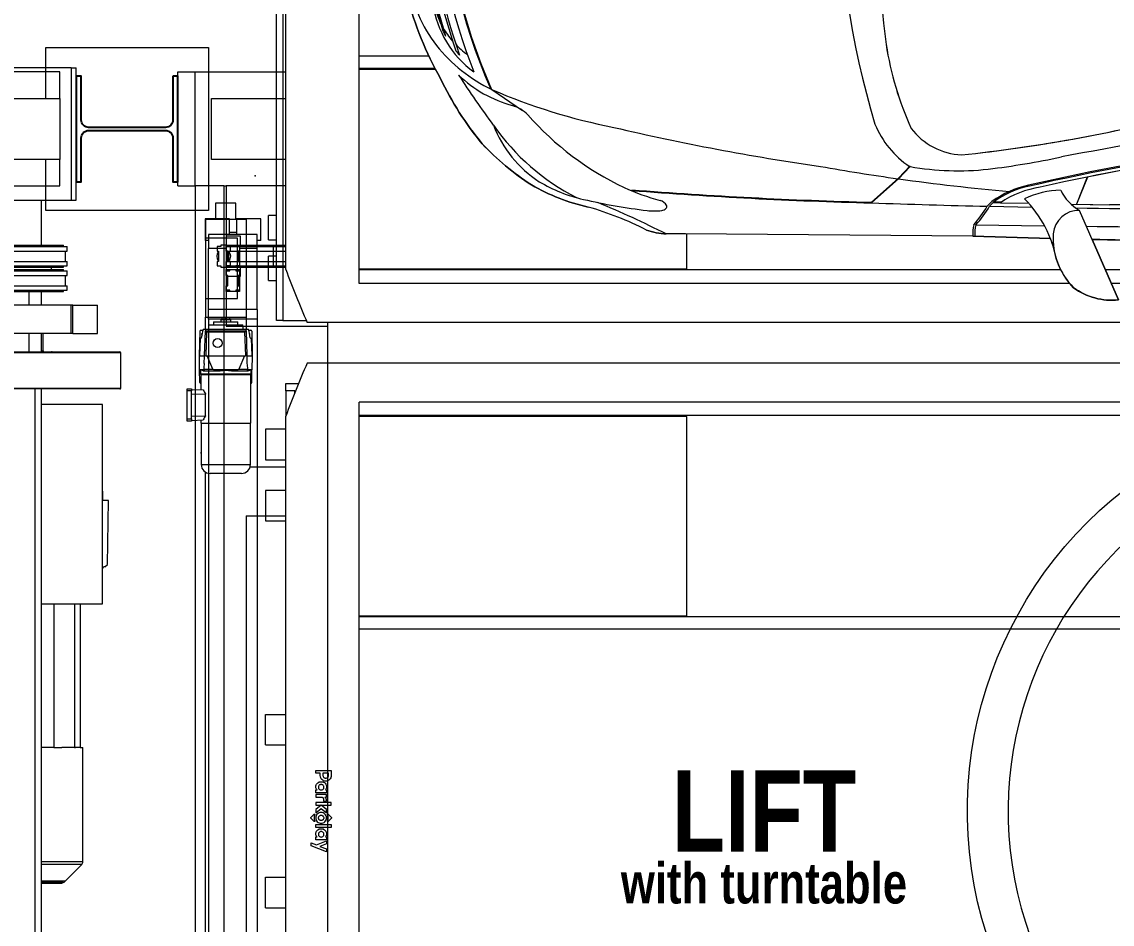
# Model space of a CAD drawing. Header units: inches. Extents: x 0.2 to 89.9, y -0.5 to 22.4.
# Drawn here: x 38.363 to 41.042, y 11.567 to 13.783 of the extents above; entities that cross this region are included whole.
import ezdxf

# ---------------------------------------------------------------- set-up
doc = ezdxf.new("R2010")
doc.units = ezdxf.units.IN
doc.header["$MEASUREMENT"] = 0
doc.set_wipeout_variables(frame=1)
doc.linetypes.add('PHANTOM', pattern=[12.7, 6.35, -1.27, 1.27, -1.27, 1.27, -1.27])
for name, color, linetype in [('PK24-LABEL', 7, 'Continuous'), ('PK24-LOGO', 7, 'Continuous'), ('PK24E', 7, 'Continuous'), ('PK24E-COMP-CAR', 7, 'Continuous'), ('PK24E-STRUCT-STEEL', 254, 'Continuous')]:
    doc.layers.add(name, color=color, linetype=linetype)
for name, color, linetype, true_color in [('PK24E-COMP-PALLET', 132, 'Continuous', 0x00b7c8), ('PK24E-HELPER', 253, 'PHANTOM', 0xa1a1a1), ('PK24E-SYS-LIFT', 31, 'Continuous', 0xffcc5a), ('PK24E-SYS-SHELF', 31, 'Continuous', 0xffcc5a)]:
    doc.layers.add(name, color=color, linetype=linetype, true_color=true_color)
doc.layers.add('PK24E-TTARROW', color=20, linetype='Continuous', lineweight=20, true_color=0xf54b32)
doc.layers.add('Text', color=142, linetype='Continuous', lineweight=20)
doc.styles.add('Impact', font='impact.ttf', dxfattribs={"height": 5})

# ---------------------------------------------------------------- blocks, each defined once
blk = doc.blocks.new('ELIFTTT-CHASIS--TOP-COMP-PKE24')
at = {"layer": 'PK24E-SYS-LIFT', "lineweight": 5}
for p, q in [((-284.75, 149.25), (-284.75, 145.25)), ((-283.91, 149.25), (-284.75, 149.25)), ((-279.75, 149.25), (-283.91, 149.25)), ((-279.75, 145.25), (-279.75, 149.25)), ((-287.25, 145.25), (-287.25, 140.65)), ((-277.25, 145.25), (-287.25, 145.25)), ((-277.25, 145.25), (-277.25, 121.25)), ((-279.35, 140.65), (-287.25, 140.65)), ((-287.25, 140.65), (-287.25, 125.85)), ((-279.35, 125.85), (-279.35, 140.65)), ((-284.4, 138.62), (-284.4, 137.52)), ((-283.48, 138.62), (-284.4, 138.62)), ((-284.4, 137.52), (-284.02, 137.52)), ((-284.02, 137.52), (-284.02, 134.98)), ((-283.48, 138.95), (-283.48, 138.62)), ((-282.02, 138.95), (-283.48, 138.95)), ((-282.02, 138.62), (-282.02, 138.95)), ((-281.1, 138.62), (-282.02, 138.62)), ((-281.48, 137.52), (-281.1, 137.52)), ((-281.48, 134.98), (-281.48, 137.52)), ((-281.1, 137.52), (-281.1, 138.62)), ((-284.4, 134.98), (-284.4, 133.88)), ((-284.02, 134.98), (-284.4, 134.98)), ((-281.1, 134.98), (-281.48, 134.98)), ((-281.1, 133.88), (-281.1, 134.98)), ((-284.4, 133.88), (-283.48, 133.88)), ((-283.48, 133.88), (-283.48, 133.55)), ((-283.48, 133.55), (-282.02, 133.55)), ((-282.02, 133.88), (-281.1, 133.88)), ((-282.02, 133.55), (-282.02, 133.88)), ((-287.25, 125.85), (-287.25, 121.25)), ((-287.25, 125.85), (-279.35, 125.85)), ((-287.25, 121.25), (-277.25, 121.25)), ((-287.25, 118.3), (-287.25, 121.25)), ((-283.4, 120.7), (-283.5, 120.6)), ((-283.5, 120.6), (-283.5, 120.1)), ((-281, 120.6), (-283.5, 120.6)), ((-283.4, 120.7), (-281.1, 120.7)), ((-283.25, 121.25), (-283.25, 120.7)), ((-281.25, 120.7), (-281.25, 121.25)), ((-281, 120.6), (-281.1, 120.7)), ((-281, 120.1), (-281, 120.6)), ((-277.25, 121.25), (-277.25, 118.3)), ((-288.44, 118.05), (-287.89, 118.05)), ((-287.82, 118.3), (-287.22, 118.3)), ((-287.46, 111.91), (-287.24, 117.91)), ((-287.22, 118.3), (-287.24, 117.91)), ((-286.95, 117.61), (-287.24, 117.91)), ((-287.24, 117.91), (-277.26, 117.91)), ((-287.22, 118.3), (-277.28, 118.3)), ((-286.47, 119.4), (-286.53, 118.3)), ((-286.47, 119.4), (-278.03, 119.4)), ((-285.25, 120.1), (-285.25, 119.4)), ((-285.25, 120.1), (-279.25, 120.1)), ((-279.25, 119.4), (-279.25, 120.1)), ((-277.97, 118.3), (-278.03, 119.4)), ((-277.26, 117.91), (-277.55, 117.61)), ((-277.26, 117.91), (-277.28, 118.3)), ((-277.28, 118.3), (-276.68, 118.3)), ((-277.26, 117.91), (-277.04, 111.91)), ((-276.61, 118.05), (-276.06, 118.05)), ((-288.64, 117.85), (-288.75, 111.75)), ((-288.56, 116.1), (-288.71, 111.75)), ((-288.54, 115.62), (-288.58, 115.63)), ((-288.56, 116.1), (-288.32, 116.1)), ((-286.95, 117.61), (-287.16, 111.91)), ((-277.55, 117.61), (-286.95, 117.61)), ((-277.34, 111.91), (-277.55, 117.61)), ((-276.18, 116.1), (-275.94, 116.1)), ((-275.79, 111.75), (-275.94, 116.1)), ((-275.86, 117.85), (-275.75, 111.75)), ((-288.62, 114.18), (-288.59, 114.17)), ((-288.83, 111.75), (-288.77, 108.41)), ((-288.83, 111.75), (-287.46, 111.75)), ((-287.53, 109.94), (-287.47, 111.69)), ((-287.47, 111.69), (-287.16, 111.91)), ((-287.46, 111.91), (-287.47, 111.69)), ((-287.09, 111.75), (-287.16, 111.91)), ((-287.09, 111.75), (-286.81, 111.75)), ((-285.44, 108.55), (-286.81, 111.75)), ((-286.81, 111.75), (-277.69, 111.75)), ((-277.69, 111.75), (-279.06, 108.55)), ((-277.69, 111.75), (-277.41, 111.75)), ((-277.41, 111.75), (-277.34, 111.91)), ((-277.03, 111.69), (-277.34, 111.91)), ((-277.04, 111.91), (-277.03, 111.69)), ((-277.04, 111.75), (-275.67, 111.75)), ((-276.97, 109.94), (-277.03, 111.69)), ((-275.73, 108.41), (-275.67, 111.75)), ((-288.77, 108.41), (-288.5, 108.14)), ((-288.77, 108.41), (-287.72, 108.41)), ((-288.64, 105.25), (-288.69, 108.33)), ((-288.5, 108.31), (-288.5, 107.35)), ((-288.5, 107.35), (-276, 107.35)), ((-287.72, 108.41), (-287.37, 108)), ((-287.37, 108), (-287.69, 108)), ((-287.67, 108.55), (-285.44, 108.55)), ((-285.07, 108), (-287.37, 108)), ((-285.44, 108.55), (-285.2, 108.41)), ((-285.2, 108.41), (-279.3, 108.41)), ((-285.2, 108.41), (-285.07, 108)), ((-283.65, 108), (-285.07, 108)), ((-279.43, 108), (-280.85, 108)), ((-279.3, 108.41), (-279.43, 108)), ((-277.13, 108), (-279.43, 108)), ((-279.3, 108.41), (-279.06, 108.55)), ((-279.06, 108.55), (-276.83, 108.55)), ((-276.78, 108.41), (-277.13, 108)), ((-276.81, 108), (-277.13, 108)), ((-276.78, 108.41), (-275.73, 108.41)), ((-276, 108.14), (-275.73, 108.41)), ((-276, 107.35), (-276, 108.31)), ((-275.86, 105.25), (-275.81, 108.33)), ((-288.44, 105.05), (-288.4, 105.05)), ((-288.4, 107.18), (-288.4, 103.44)), ((-288.4, 107.18), (-282.25, 107.18)), ((-282.25, 107.18), (-276.1, 107.18)), ((-276.1, 95.25), (-276.1, 107.18)), ((-276.1, 105.05), (-276.06, 105.05)), ((-291.75, 103.18), (-291.75, 103.68)), ((-291.75, 103.68), (-290.65, 103.68)), ((-291.75, 96.28), (-291.75, 103.18)), ((-290.65, 103.18), (-291.75, 103.18)), ((-290.65, 103.68), (-290.65, 103.18)), ((-290.65, 103.56), (-287.79, 103.41)), ((-290.65, 96.28), (-290.65, 103.18)), ((-290.65, 102.45), (-287.25, 102.38)), ((-287.25, 102.45), (-287.25, 102.38)), ((-287.25, 97.08), (-287.25, 102.38)), ((-287.25, 102.38), (-287.25, 102.38)), ((-287.2, 102.38), (-287.25, 102.38)), ((-287.2, 97.08), (-287.2, 102.38)), ((-161.2, 100.5), (-211.2, 100.5)), ((-211.2, 100.5), (-211.2, 84.5)), ((-161.2, 84.5), (-161.2, 100.5)), ((-290.65, 97), (-287.25, 97.08)), ((-287.25, 97.08), (-287.25, 97.08)), ((-287.25, 97.01), (-287.25, 97.08)), ((-287.2, 97.08), (-287.25, 97.08)), ((-291.75, 95.78), (-291.75, 96.28)), ((-291.75, 96.28), (-290.65, 96.28)), ((-290.65, 95.78), (-291.75, 95.78)), ((-290.65, 96.28), (-290.65, 95.78)), ((-290.65, 95.9), (-287.79, 96.05)), ((-288.4, 96.02), (-288.4, 95.25)), ((-288.4, 95.25), (-276.1, 95.25)), ((-288.3, 95.25), (-288.3, 88.12)), ((-276.2, 85.1), (-276.2, 95.25)), ((-288.3, 88.12), (-288.3, 87.8)), ((-288.3, 87.8), (-288.3, 85.1)), ((-288.3, 85.1), (-276.2, 85.1)), ((-287.25, -83.22), (-287.25, 83.22)), ((-276.28, 84.5), (-259.75, 84.5)), ((-259.75, 72.5), (-259.75, 84.5)), ((-259.75, 84.5), (-254.75, 84.5)), ((-254.75, 72.5), (-254.75, 84.5)), ((-254.75, 84.5), (-249.75, 84.5)), ((-249.75, 84.5), (-249.75, 72.5)), ((-211.2, 84.5), (-249.75, 84.5)), ((-68.85, 84.5), (-161.2, 84.5)), ((-278.4, 82.9), (-286.1, 82.9)), ((-277.25, 72.5), (-277.25, -72.5)), ((-277.25, 72.5), (-259.75, 72.5)), ((-254.75, 72.5), (-259.75, 72.5)), ((-249.75, 72.5), (-254.75, 72.5)), ((-249.75, 72.5), (-81.39, 72.5))]:
    blk.add_line(p, q, dxfattribs=at)
for centre, radius in [((-284.25, 114.91), 1.1), ((0, 0), 109)]:
    blk.add_circle(centre, radius, dxfattribs=at)
for centre, radius, start, end in [((-282.75, 136.25), 1.72, 137.63, 222.37), ((-282.75, 136.25), 1.72, 317.63, 42.37), ((-288.44, 117.85), 0.2, 90, 179), ((-276.06, 117.85), 0.2, 1, 90), ((-287.75, 117), 0.45, 132.2453, 204.5747), ((-276.75, 117), 0.45, 335.4253, 47.7547), ((-288.3, 107.35), 0.2, 180, 240), ((-282.25, 101.91), 6.25, 77.0707, 102.9293), ((-276.2, 107.35), 0.2, 300, 0), ((-288.44, 105.25), 0.2, 181, 270), ((-276.06, 105.25), 0.2, 270, 359), ((-282.25, 106.03), 6.15, 215.6016, 216.4055), ((-282.25, 93.43), 6.15, 143.5945, 144.3984), ((-286.1, 85.1), 2.2, 180, 270), ((-278.4, 85.1), 2.2, 270, 0)]:
    blk.add_arc(centre, radius, start, end, dxfattribs=at)
for centre, major_axis, ratio, start_param, end_param in [((-258.83, 111.06), (0, 29.91), 0.99939, 1.327153, 1.396535), ((-305.67, 111.06), (0, 29.91), 0.99939, 4.886651, 4.956033), ((-259.93, 27.64), (-17.65, 106.42), 0.210216, 0.652517, 0.672911), ((-304.57, 27.64), (17.65, 106.42), 0.210212, 5.610299, 5.630699), ((-259.13, 85.52), (-26.34, 26.35), 0.507159, 0.207962, 0.215452), ((-305.37, 85.52), (26.34, 26.35), 0.507143, 6.067743, 6.075233), ((-282.25, 105.66), (-4.43, 4.6), 0.92858, 1.214489, 1.388243), ((-282.25, 93.8), (4.43, 4.6), 0.92858, 1.75335, 1.927104)]:
    blk.add_ellipse(centre, major_axis=major_axis, ratio=ratio, start_param=start_param, end_param=end_param, dxfattribs=at)
for points, knots in [([(-282.41, 121.25), (-282.39, 121.24), (-282.34, 121.21), (-282.25, 121.2), (-282.16, 121.21), (-282.11, 121.24), (-282.09, 121.25)], [0, 0, 0, 0, 0.230406, 0.49981, 0.78779, 1, 1, 1, 1]), ([(-287.82, 118.3), (-287.82, 118.3), (-287.83, 118.3), (-287.83, 118.28), (-287.83, 118.28)], [0, 0, 0, 0, 0.487803, 1, 1, 1, 1]), ([(-276.67, 118.28), (-276.67, 118.28), (-276.67, 118.3), (-276.68, 118.3), (-276.68, 118.3)], [0, 0, 0, 0, 0.485402, 1, 1, 1, 1]), ([(-288.61, 114.18), (-288.61, 114.18), (-288.61, 114.16), (-288.61, 114.22), (-288.6, 114.37), (-288.6, 114.62), (-288.6, 114.9), (-288.59, 115.18), (-288.59, 115.43), (-288.58, 115.58), (-288.58, 115.64), (-288.58, 115.63), (-288.58, 115.63)], [0, 0, 0, 0, 0.000422, 0.125216, 0.249969, 0.374831, 0.499914, 0.625089, 0.750116, 0.875001, 0.999834, 1, 1, 1, 1]), ([(-288.58, 115.24), (-288.58, 115.23), (-288.58, 115.15), (-288.59, 114.97), (-288.6, 114.73), (-288.6, 114.53), (-288.6, 114.43), (-288.6, 114.39)], [0, 0, 0, 0, 0.041978, 0.306281, 0.570431, 0.834353, 1, 1, 1, 1]), ([(-288.58, 114.19), (-288.58, 114.19), (-288.57, 114.2), (-288.56, 114.28), (-288.54, 114.44), (-288.53, 114.66), (-288.51, 114.9), (-288.51, 115.15), (-288.51, 115.36), (-288.52, 115.53), (-288.53, 115.62), (-288.53, 115.62), (-288.54, 115.61)], [0, 0, 0, 0, 0.009511, 0.124893, 0.240611, 0.356456, 0.472081, 0.587302, 0.702221, 0.817124, 0.932235, 1, 1, 1, 1]), ([(-288.26, 116.25), (-288.27, 116.21), (-288.29, 116.14), (-288.31, 116.1), (-288.31, 116.1), (-288.32, 116.1)], [0, 0, 0, 0, 0.432931, 0.865827, 1, 1, 1, 1]), ([(-276.18, 116.1), (-276.19, 116.11), (-276.21, 116.12), (-276.22, 116.18), (-276.23, 116.23), (-276.24, 116.25)], [0, 0, 0, 0, 0.43316, 0.866325, 1, 1, 1, 1]), ([(-288.6, 114.39), (-288.6, 114.33), (-288.6, 114.24), (-288.59, 114.21), (-288.59, 114.2)], [0, 0, 0, 0, 0.571187, 1, 1, 1, 1]), ([(-287.69, 108), (-287.78, 108.05), (-288, 108.18), (-288.21, 108.29), (-288.35, 108.34), (-288.43, 108.36), (-288.47, 108.35), (-288.5, 108.34), (-288.5, 108.31), (-288.5, 108.31)], [0, 0, 0, 0, 0.189659, 0.44506, 0.57653, 0.707999, 0.799497, 0.930008, 1, 1, 1, 1]), ([(-276, 108.31), (-276, 108.31), (-276, 108.34), (-276.02, 108.35), (-276.08, 108.36), (-276.16, 108.34), (-276.27, 108.29), (-276.41, 108.23), (-276.58, 108.14), (-276.73, 108.05), (-276.81, 108)], [0, 0, 0, 0, 0.053259, 0.184632, 0.316005, 0.44367, 0.571338, 0.702705, 0.834078, 1, 1, 1, 1]), ([(-288.3, 87.8), (-288.3, 87.8), (-288.3, 87.81), (-288.3, 87.83), (-288.3, 87.87), (-288.3, 87.92), (-288.3, 87.98), (-288.3, 88.03), (-288.3, 88.08), (-288.3, 88.11), (-288.3, 88.12), (-288.3, 88.12), (-288.3, 88.12)], [0, 0, 0, 0, 0.106425, 0.212833, 0.319705, 0.427399, 0.535627, 0.64388, 0.751778, 0.859172, 0.966191, 1, 1, 1, 1])]:
    blk.add_open_spline(points, degree=3, knots=knots, dxfattribs=at)
blk = doc.blocks.new('ELIFTTT-TT--TOP-COMP-PKE24')
at = {"layer": 'PK24E-SYS-LIFT', "lineweight": 5}
for p, q in [((-267.5, 103.22), (-267.5, 105)), ((-267.5, 105), (-258.3, 105)), ((-258.3, 105), (-258.3, 103.22)), ((-265.25, 103.22), (-267.5, 103.22)), ((-267.5, 103.22), (-267.5, -103.22)), ((-265.25, 94), (-265.25, 103.22)), ((-258.3, 103.22), (-262.25, 103.22)), ((-262.25, 103.22), (-262.25, 94)), ((-258.3, 103.22), (-258.3, -103.22)), ((-262.25, 94), (-265.25, 94)), ((-265.25, 94), (-265.25, -94)), ((-262.25, 94), (-262.25, -94)), ((-257.8, 75.2), (-257.8, 94.8)), ((-253, 95), (-257.6, 95)), ((-257.6, 95), (-257.6, 75)), ((-253, 75), (-253, 95)), ((-252.8, 94.8), (-252.8, 75.2)), ((-267.5, 93.75), (-272.5, 93.75)), ((-272.5, 93.75), (-272.5, 86.25)), ((-219.25, 89.5), (-219.25, 84.5)), ((-211.75, 89.5), (-219.25, 89.5)), ((-211.75, 84.5), (-211.75, 89.5)), ((-204.25, 89.5), (-204.25, 84.5)), ((-196.75, 89.5), (-204.25, 89.5)), ((-196.75, 84.5), (-196.75, 89.5)), ((-272.5, 86.25), (-267.5, 86.25)), ((-257.8, 88), (-258.3, 88)), ((-230.5, 84.5), (-230.5, -84.5)), ((230.5, 84.5), (-230.5, 84.5)), ((-258.3, 82), (-257.8, 82)), ((-267.5, 78.75), (-272.5, 78.75)), ((-272.5, 78.75), (-272.5, 71.25)), ((-257.6, 75), (-253, 75)), ((-87.6, 74.5), (-220.5, 74.5)), ((-220.5, 74.5), (-220.5, -74.5)), ((-87.6, -74.5), (-87.6, 74.5)), ((77.6, 74.5), (-77.6, 74.5)), ((-77.6, 74.5), (-77.6, -74.5)), ((-272.5, 71.25), (-267.5, 71.25)), ((-258.3, 67.75), (-230.5, 67.75)), ((-230.5, 59.75), (-258.3, 59.75)), ((-257.8, 32.7), (-257.8, 52.3)), ((-253, 52.5), (-257.6, 52.5)), ((-257.6, 52.5), (-257.6, 32.5)), ((-253, 32.5), (-253, 52.5)), ((-252.8, 52.3), (-252.8, 32.7)), ((-257.8, 45.5), (-258.3, 45.5)), ((-258.3, 39.5), (-257.8, 39.5)), ((-257.6, 32.5), (-253, 32.5)), ((-272.5, 16.25), (-272.5, 23.75)), ((-272.5, 23.75), (-267.5, 23.75)), ((-272.5, 16.25), (-267.5, 16.25)), ((-257.8, -9.8), (-257.8, 9.8)), ((-253, 10), (-257.6, 10)), ((-257.6, 10), (-257.6, -10)), ((-253, -10), (-253, 10)), ((-252.8, 9.8), (-252.8, -9.8)), ((-257.8, 3), (-258.3, 3)), ((-87.6, 2.25), (-220, 2.25)), ((-220, 2.25), (-220, -2.25)), ((-59.96, 2.25), (-77.6, 2.25)), ((-220, -2.25), (-87.6, -2.25)), ((-77.6, -2.25), (-59.96, -2.25)), ((-258.3, -3), (-257.8, -3)), ((-257.6, -10), (-253, -10)), ((-272.5, -16.25), (-267.5, -16.25)), ((-272.5, -23.75), (-272.5, -16.25)), ((-272.5, -23.75), (-267.5, -23.75))]:
    blk.add_line(p, q, dxfattribs=at)
for centre, radius, start, end in [((0, 0), 109, 50.8258, 129.1742), ((-257.6, 94.8), 0.2, 90, 180), ((-253, 94.8), 0.2, 0, 90), ((-257.6, 75.2), 0.2, 180, 270), ((-253, 75.2), 0.2, 270, 0), ((0, 0), 109, 143.482, 178.8172), ((-257.6, 52.3), 0.2, 90, 180), ((-253, 52.3), 0.2, 0, 90), ((-257.6, 32.7), 0.2, 180, 270), ((-253, 32.7), 0.2, 270, 0), ((-257.6, 9.8), 0.2, 90, 180), ((-253, 9.8), 0.2, 0, 90), ((0, 0), 109, 181.1828, 216.518), ((-257.6, -9.8), 0.2, 180, 270), ((-253, -9.8), 0.2, 270, 0)]:
    blk.add_arc(centre, radius, start, end, dxfattribs=at)
blk = doc.blocks.new('LOGO----DECOR-PK24')
at = {"layer": 'PK24-LOGO', "lineweight": 5}
for p, q in [((-10, 2.13), (-8.71, 2.13)), ((-10, -1.62), (-10, 2.13)), ((-9.29, 1.47), (-9.29, 0.11)), ((-8.76, 1.47), (-9.29, 1.47)), ((-9.29, 0.11), (-8.76, 0.11)), ((-8.61, 1.46), (-8.76, 1.47)), ((-8.76, 0.11), (-8.61, 0.13)), ((-8.71, 2.13), (-8.43, 2.11)), ((-8.48, 1.42), (-8.61, 1.46)), ((-8.61, 0.13), (-8.48, 0.17)), ((-8.36, 1.35), (-8.48, 1.42)), ((-8.48, 0.17), (-8.36, 0.23)), ((-8.43, 2.11), (-8.3, 2.07)), ((-8.26, 1.27), (-8.36, 1.35)), ((-8.36, 0.23), (-8.26, 0.31)), ((-8.3, 2.07), (-8.17, 2.03)), ((-8.19, 1.17), (-8.26, 1.27)), ((-8.26, 0.31), (-8.19, 0.41)), ((-8.13, 1.05), (-8.19, 1.17)), ((-8.19, 0.41), (-8.13, 0.53)), ((-8.17, 2.03), (-7.94, 1.9)), ((-8.09, 0.93), (-8.13, 1.05)), ((-8.13, 0.53), (-8.09, 0.66)), ((-8.08, 0.79), (-8.09, 0.93)), ((-8.09, 0.66), (-8.08, 0.79)), ((-7.94, 1.9), (-7.74, 1.74)), ((-7.74, 1.74), (-7.58, 1.55)), ((-7.58, 0.04), (-7.74, -0.16)), ((-7.58, 1.55), (-7.46, 1.32)), ((-7.46, 0.27), (-7.58, 0.04)), ((-7.46, 1.32), (-7.38, 1.06)), ((-7.38, 0.52), (-7.46, 0.27)), ((-7.38, 1.06), (-7.36, 0.79)), ((-7.36, 0.79), (-7.38, 0.52)), ((-7.19, -0.02), (-7.16, 0.13)), ((-7.16, 0.13), (-7.11, 0.26)), ((-7.11, 0.26), (-6.98, 0.49)), ((-6.98, 0.49), (-6.82, 0.68)), ((-6.82, 0.68), (-6.62, 0.82)), ((-6.62, 0.82), (-6.41, 0.92)), ((-6.42, 0.06), (-6.48, -0.05)), ((-6.33, 0.17), (-6.42, 0.06)), ((-6.41, 0.92), (-6.19, 0.98)), ((-6.23, 0.25), (-6.33, 0.17)), ((-6.11, 0.31), (-6.23, 0.25)), ((-6.19, 0.98), (-5.97, 1)), ((-5.98, 0.35), (-6.11, 0.31)), ((-5.84, 0.36), (-5.98, 0.35)), ((-5.97, 1), (-5.74, 0.98)), ((-5.71, 0.35), (-5.84, 0.36)), ((-5.74, 0.98), (-5.53, 0.92)), ((-5.58, 0.31), (-5.71, 0.35)), ((-5.47, 0.24), (-5.58, 0.31)), ((-5.53, 0.92), (-5.35, 0.82)), ((-5.37, 0.16), (-5.47, 0.24)), ((-5.29, 0.06), (-5.37, 0.16)), ((-5.35, 0.82), (-5.21, 0.7)), ((-5.23, -0.06), (-5.29, 0.06)), ((-5.21, 0.7), (-5.21, 0.95)), ((-5.21, 0.95), (-4.5, 0.95)), ((-4.5, 0.95), (-4.5, -1.62)), ((-3.41, 0.95), (-4.11, 0.95)), ((-4.11, 0.95), (-4.11, -1.62)), ((-3.41, 0.53), (-3.41, 0.95)), ((-3.36, 0.62), (-3.41, 0.53)), ((-3.37, -0.03), (-3.32, 0.06)), ((-3.29, 0.71), (-3.36, 0.62)), ((-3.32, 0.06), (-3.26, 0.13)), ((-3.22, 0.78), (-3.29, 0.71)), ((-3.26, 0.13), (-3.19, 0.19)), ((-3.14, 0.84), (-3.22, 0.78)), ((-3.19, 0.19), (-3.11, 0.23)), ((-3.05, 0.89), (-3.14, 0.84)), ((-3.11, 0.23), (-3.02, 0.26)), ((-2.94, 0.92), (-3.05, 0.89)), ((-3.02, 0.26), (-2.92, 0.27)), ((-2.83, 0.94), (-2.94, 0.92)), ((-2.92, 0.27), (-2.42, 0.27)), ((-2.7, 0.95), (-2.83, 0.94)), ((-2.42, 0.95), (-2.7, 0.95)), ((-2.42, 0.27), (-2.42, 0.95)), ((-1.42, 2.13), (-2.13, 2.13)), ((-2.13, 2.13), (-2.13, -1.62)), ((-1.42, -1.62), (-1.42, 2.13)), ((-0.37, 0.95), (-1.42, -0.33)), ((-0.61, -0.33), (0.44, 0.95)), ((0.44, 0.95), (-0.37, 0.95)), ((0.44, 0.19), (0.36, -0.06)), ((0.56, 0.41), (0.44, 0.19)), ((0.72, 0.61), (0.56, 0.41)), ((0.92, 0.77), (0.72, 0.61)), ((0.77, 1.32), (0.79, 1.37)), ((0.78, 1.26), (0.77, 1.32)), ((0.81, 1.24), (0.78, 1.26)), ((0.79, 1.37), (1.61, 2.19)), ((0.85, 1.23), (0.81, 1.24)), ((0.89, 1.24), (0.85, 1.23)), ((1.07, 1.32), (0.89, 1.24)), ((1.15, 0.9), (0.92, 0.77)), ((1.27, 1.37), (1.07, 1.32)), ((1.07, -0.08), (1.13, 0.03)), ((1.13, 0.03), (1.21, 0.12)), ((1.4, 0.98), (1.15, 0.9)), ((1.21, 0.12), (1.3, 0.2)), ((1.46, 1.41), (1.27, 1.37)), ((1.3, 0.2), (1.41, 0.26)), ((1.67, 1), (1.4, 0.98)), ((1.41, 0.26), (1.54, 0.3)), ((1.67, 1.42), (1.46, 1.41)), ((1.54, 0.3), (1.67, 0.31)), ((1.61, 2.19), (1.67, 2.21)), ((1.67, 2.21), (1.73, 2.19)), ((1.87, 1.41), (1.67, 1.42)), ((1.94, 0.98), (1.67, 1)), ((1.67, 0.31), (1.8, 0.3)), ((1.73, 2.19), (2.54, 1.37)), ((1.8, 0.3), (1.92, 0.26)), ((2.07, 1.37), (1.87, 1.41)), ((1.92, 0.26), (2.03, 0.2)), ((2.19, 0.9), (1.94, 0.98)), ((2.03, 0.2), (2.13, 0.12)), ((2.26, 1.32), (2.07, 1.37)), ((2.13, 0.12), (2.2, 0.03)), ((2.41, 0.77), (2.19, 0.9)), ((2.2, 0.03), (2.26, -0.08)), ((2.45, 1.24), (2.26, 1.32)), ((2.61, 0.61), (2.41, 0.77)), ((2.48, 1.23), (2.45, 1.24)), ((2.52, 1.24), (2.48, 1.23)), ((2.55, 1.26), (2.52, 1.24)), ((2.54, 1.37), (2.57, 1.32)), ((2.57, 1.32), (2.55, 1.26)), ((2.78, 0.41), (2.61, 0.61)), ((2.9, 0.19), (2.78, 0.41)), ((2.98, -0.06), (2.9, 0.19)), ((3.31, 2.13), (4.01, 2.13)), ((3.31, -1.62), (3.31, 2.13)), ((4.01, 2.13), (4.01, -1.62)), ((4.37, -0.02), (4.4, 0.13)), ((4.4, 0.13), (4.45, 0.26)), ((4.45, 0.26), (4.58, 0.49)), ((4.58, 0.49), (4.74, 0.68)), ((4.74, 0.68), (4.93, 0.82)), ((4.93, 0.82), (5.15, 0.92)), ((5.14, 0.06), (5.08, -0.05)), ((5.23, 0.17), (5.14, 0.06)), ((5.15, 0.92), (5.37, 0.98)), ((5.33, 0.25), (5.23, 0.17)), ((5.45, 0.31), (5.33, 0.25)), ((5.37, 0.98), (5.59, 1)), ((5.58, 0.35), (5.45, 0.31)), ((5.72, 0.36), (5.58, 0.35)), ((5.59, 1), (5.82, 0.98)), ((5.85, 0.35), (5.72, 0.36)), ((5.82, 0.98), (6.03, 0.92)), ((5.98, 0.31), (5.85, 0.35)), ((6.09, 0.24), (5.98, 0.31)), ((6.03, 0.92), (6.21, 0.82)), ((6.19, 0.16), (6.09, 0.24)), ((6.27, 0.06), (6.19, 0.16)), ((6.21, 0.82), (6.35, 0.7)), ((6.32, -0.06), (6.27, 0.06)), ((6.35, 0.7), (6.35, 0.95)), ((6.35, 0.95), (7.06, 0.95)), ((7.06, 0.95), (7.06, -1.62)), ((8.33, -1.51), (7.31, 0.95)), ((7.31, 0.95), (8.05, 0.95)), ((8.05, 0.95), (8.68, -0.63)), ((10, 0.95), (8.51, -2.81)), ((8.68, -0.63), (9.27, 0.95)), ((9.27, 0.95), (10, 0.95)), ((-9.29, -1.62), (-10, -1.62)), ((-8.71, -0.55), (-9.29, -0.55)), ((-9.29, -0.55), (-9.29, -1.62)), ((-8.43, -0.52), (-8.71, -0.55)), ((-8.3, -0.49), (-8.43, -0.52)), ((-8.17, -0.44), (-8.3, -0.49)), ((-7.94, -0.32), (-8.17, -0.44)), ((-7.74, -0.16), (-7.94, -0.32)), ((-7.22, -0.33), (-7.21, -0.17)), ((-7.21, -0.5), (-7.22, -0.33)), ((-7.21, -0.17), (-7.19, -0.02)), ((-7.19, -0.65), (-7.21, -0.5)), ((-7.16, -0.79), (-7.19, -0.65)), ((-7.1, -0.92), (-7.16, -0.79)), ((-6.97, -1.15), (-7.1, -0.92)), ((-6.81, -1.34), (-6.97, -1.15)), ((-6.62, -1.48), (-6.81, -1.34)), ((-6.41, -1.59), (-6.62, -1.48)), ((-6.52, -0.18), (-6.53, -0.33)), ((-6.53, -0.33), (-6.52, -0.47)), ((-6.48, -0.05), (-6.52, -0.18)), ((-6.52, -0.47), (-6.48, -0.6)), ((-6.48, -0.6), (-6.42, -0.72)), ((-6.42, -0.72), (-6.33, -0.82)), ((-6.19, -1.65), (-6.41, -1.59)), ((-6.33, -0.82), (-6.23, -0.9)), ((-6.23, -0.9), (-6.11, -0.97)), ((-5.98, -1.67), (-6.19, -1.65)), ((-6.11, -0.97), (-5.98, -1.01)), ((-5.98, -1.01), (-5.84, -1.02)), ((-5.74, -1.65), (-5.98, -1.67)), ((-5.84, -1.02), (-5.71, -1.01)), ((-5.53, -1.57), (-5.74, -1.65)), ((-5.71, -1.01), (-5.58, -0.97)), ((-5.58, -0.97), (-5.47, -0.9)), ((-5.35, -1.47), (-5.53, -1.57)), ((-5.47, -0.9), (-5.37, -0.82)), ((-5.37, -0.82), (-5.29, -0.72)), ((-5.21, -1.33), (-5.35, -1.47)), ((-5.29, -0.72), (-5.23, -0.6)), ((-5.2, -0.19), (-5.23, -0.06)), ((-5.23, -0.6), (-5.2, -0.47)), ((-5.21, -1.62), (-5.21, -1.33)), ((-5.21, -1.33), (-5.21, -1.33)), ((-4.5, -1.62), (-5.21, -1.62)), ((-5.19, -0.33), (-5.2, -0.19)), ((-5.2, -0.47), (-5.19, -0.33)), ((-4.11, -1.62), (-3.41, -1.62)), ((-3.41, -0.21), (-3.4, -0.12)), ((-3.41, -1.62), (-3.41, -0.21)), ((-3.4, -0.12), (-3.37, -0.03)), ((-2.13, -1.62), (-1.42, -1.62)), ((-1.42, -0.33), (-0.37, -1.62)), ((0.44, -1.62), (-0.61, -0.33)), ((-0.37, -1.62), (0.44, -1.62)), ((0.36, -0.06), (0.33, -0.33)), ((0.33, -0.33), (0.36, -0.6)), ((0.36, -0.6), (0.44, -0.85)), ((0.44, -0.85), (0.56, -1.08)), ((0.56, -1.08), (0.72, -1.28)), ((0.72, -1.28), (0.92, -1.44)), ((0.77, -1.98), (0.78, -1.93)), ((0.79, -2.04), (0.77, -1.98)), ((0.78, -1.93), (0.81, -1.9)), ((1.61, -2.85), (0.79, -2.04)), ((0.81, -1.9), (0.85, -1.89)), ((0.85, -1.89), (0.89, -1.9)), ((0.89, -1.9), (1.07, -1.98)), ((0.92, -1.44), (1.15, -1.56)), ((1.02, -0.33), (1.03, -0.2)), ((1.03, -0.46), (1.02, -0.33)), ((1.03, -0.2), (1.07, -0.08)), ((1.07, -0.59), (1.03, -0.46)), ((1.13, -0.7), (1.07, -0.59)), ((1.07, -1.98), (1.27, -2.04)), ((1.21, -0.79), (1.13, -0.7)), ((1.15, -1.56), (1.4, -1.64)), ((1.3, -0.87), (1.21, -0.79)), ((1.27, -2.04), (1.46, -2.07)), ((1.41, -0.93), (1.3, -0.87)), ((1.4, -1.64), (1.67, -1.67)), ((1.54, -0.97), (1.41, -0.93)), ((1.46, -2.07), (1.67, -2.09)), ((1.67, -0.98), (1.54, -0.97)), ((1.8, -0.97), (1.67, -0.98)), ((1.67, -1.67), (1.94, -1.64)), ((1.67, -2.09), (1.87, -2.07)), ((2.54, -2.04), (1.73, -2.85)), ((1.92, -0.93), (1.8, -0.97)), ((1.87, -2.07), (2.07, -2.04)), ((2.03, -0.87), (1.92, -0.93)), ((1.94, -1.64), (2.19, -1.56)), ((2.13, -0.79), (2.03, -0.87)), ((2.07, -2.04), (2.26, -1.98)), ((2.2, -0.7), (2.13, -0.79)), ((2.19, -1.56), (2.41, -1.44)), ((2.26, -0.59), (2.2, -0.7)), ((2.26, -0.08), (2.3, -0.2)), ((2.3, -0.46), (2.26, -0.59)), ((2.26, -1.98), (2.45, -1.9)), ((2.3, -0.2), (2.31, -0.33)), ((2.31, -0.33), (2.3, -0.46)), ((2.41, -1.44), (2.61, -1.28)), ((2.45, -1.9), (2.48, -1.89)), ((2.48, -1.89), (2.52, -1.9)), ((2.52, -1.9), (2.55, -1.93)), ((2.57, -1.98), (2.54, -2.04)), ((2.55, -1.93), (2.57, -1.98)), ((2.61, -1.28), (2.78, -1.08)), ((2.78, -1.08), (2.9, -0.85)), ((2.9, -0.85), (2.98, -0.6)), ((3, -0.33), (2.98, -0.06)), ((2.98, -0.6), (3, -0.33)), ((4.01, -1.62), (3.31, -1.62)), ((4.34, -0.17), (4.37, -0.02)), ((4.34, -0.33), (4.34, -0.17)), ((4.34, -0.5), (4.34, -0.33)), ((4.37, -0.65), (4.34, -0.5)), ((4.4, -0.79), (4.37, -0.65)), ((4.46, -0.92), (4.4, -0.79)), ((4.59, -1.15), (4.46, -0.92)), ((4.75, -1.34), (4.59, -1.15)), ((4.94, -1.48), (4.75, -1.34)), ((5.15, -1.59), (4.94, -1.48)), ((5.04, -0.18), (5.03, -0.33)), ((5.03, -0.33), (5.04, -0.47)), ((5.08, -0.05), (5.04, -0.18)), ((5.04, -0.47), (5.08, -0.6)), ((5.08, -0.6), (5.14, -0.72)), ((5.14, -0.72), (5.23, -0.82)), ((5.37, -1.65), (5.15, -1.59)), ((5.23, -0.82), (5.33, -0.9)), ((5.33, -0.9), (5.45, -0.97)), ((5.58, -1.67), (5.37, -1.65)), ((5.45, -0.97), (5.58, -1.01)), ((5.58, -1.01), (5.72, -1.02)), ((5.81, -1.65), (5.58, -1.67)), ((5.72, -1.02), (5.85, -1.01)), ((6.03, -1.57), (5.81, -1.65)), ((5.85, -1.01), (5.98, -0.97)), ((5.98, -0.97), (6.09, -0.9)), ((6.21, -1.47), (6.03, -1.57)), ((6.09, -0.9), (6.19, -0.82)), ((6.19, -0.82), (6.27, -0.72)), ((6.35, -1.33), (6.21, -1.47)), ((6.27, -0.72), (6.32, -0.6)), ((6.36, -0.19), (6.32, -0.06)), ((6.32, -0.6), (6.36, -0.47)), ((6.35, -1.62), (6.35, -1.33)), ((6.35, -1.33), (6.35, -1.33)), ((7.06, -1.62), (6.35, -1.62)), ((6.37, -0.33), (6.36, -0.19)), ((6.36, -0.47), (6.37, -0.33)), ((7.8, -2.81), (8.33, -1.51)), ((1.67, -2.88), (1.61, -2.85)), ((1.73, -2.85), (1.67, -2.88)), ((8.51, -2.81), (7.8, -2.81))]:
    blk.add_line(p, q, dxfattribs=at)
blk = doc.blocks.new('*U8')
at = {"lineweight": 5}
blk.add_wipeout([(-262.27, 110), (262.27, 110), (267.5, 96.99), (267.5, -96.99), (262.27, -110), (-262.27, -110), (-267.5, -96.99), (-267.5, 96.99)], dxfattribs=at)
at = {"layer": 'PK24E-COMP-PALLET', "lineweight": 5}
for p, q in [((262.27, 110), (-262.27, 110)), ((-249.45, -100.42), (-249.45, 100.42)), ((249.45, 100.42), (-249.45, 100.42)), ((-267.5, -96.99), (-267.5, 96.99)), ((249.45, 97.11), (-249.45, 97.11)), ((-168.92, 96.89), (-249.45, 96.89)), ((-168.92, 47.89), (-168.92, 96.89)), ((-168.92, 47.89), (-249.45, 47.89)), ((249.45, 47.67), (-249.45, 47.67)), ((249.45, 44.65), (-249.45, 44.65))]:
    blk.add_line(p, q, dxfattribs=at)
blk.add_arc((-7.5, 0), 277.5, 156.6469, 159.5434, dxfattribs=at)
at = {"linetype": 'Continuous', "lineweight": 5, "rotation": 270}
blk.add_blockref('LOGO----DECOR-PK24', (-258.48, 0), dxfattribs=at)
blk = doc.blocks.new('STEEL-HEA260--TOP-STRUCT-PK24')
at = {"layer": 'PK24E-STRUCT-STEEL', "color": 8, "true_color": 0x808080}
blk.add_lwpolyline([(11.25, 13), (11.25, 2.175, -0.4142136), (9.45, 0.375), (-9.45, 0.375, -0.4142136), (-11.25, 2.175), (-11.25, 13), (-12.5, 13), (-12.5, -13), (-11.25, -13), (-11.25, -2.175, -0.4142136), (-9.45, -0.375), (9.45, -0.375, -0.4142136), (11.25, -2.175), (11.25, -13), (12.5, -13), (12.5, 13)], format="xyb", close=True, dxfattribs=at)
blk = doc.blocks.new('STEEL-HEA260-WPLATE-TOP-STRUCT-PK24')
at = {"layer": 'PK24E-STRUCT-STEEL', "color": 8, "lineweight": 5, "true_color": 0x808080}
blk.add_lwpolyline([(-20, 20), (20, 20), (20, -20), (-20, -20)], close=True, dxfattribs=at)
at = {"lineweight": 5}
blk.add_blockref('STEEL-HEA260--TOP-STRUCT-PK24', (0, 0), dxfattribs=at)
blk = doc.blocks.new('ELIFT-COLUMNS--TOP-COMP-PKE24')
at = {"lineweight": 5}
for p in [(-306.5, 167.5), (323.5, 167.5)]:
    blk.add_blockref('STEEL-HEA260-WPLATE-TOP-STRUCT-PK24', p, dxfattribs=at)
blk = doc.blocks.new('TTARROW---TOP-DECOR-PK24')
at = {"layer": 'PK24E-TTARROW', "lineweight": 5}
for points in [[(0, 90), (0, 80), (-32.49, 89.27), (0, 110), (0, 100, -0.763437), (50.85, -86.11), (61.06, -72.77), (52.06, -73.42, 0.73095)], [(0, -90), (0, -80), (32.49, -89.27), (0, -110), (0, -100, -0.763437), (-50.85, 86.11), (-61.06, 72.77), (-52.06, 73.42, 0.73095)]]:
    blk.add_lwpolyline(points, format="xyb", close=True, dxfattribs=at)
blk = doc.blocks.new('ELIFT-CW--TOP-COMP-PKE24')
at = {"layer": 'PK24E-SYS-LIFT', "lineweight": 5}
for p, q in [((-12.85, 145.45), (-12.85, 140.1)), ((-6.85, 145.45), (-12.85, 145.45)), ((-6.85, 141.6), (-6.85, 145.45)), ((-5.15, 145.45), (-5.15, 141.6)), ((0.85, 145.45), (-5.15, 145.45)), ((0.85, 140.1), (0.85, 145.45)), ((-5.15, 142.1), (-6.85, 142.1)), ((-12, 140.1), (-12.85, 140.1)), ((0, 141.6), (-12, 141.6)), ((-12, 141.6), (-12, 138.15)), ((0, 138.15), (0, 141.6)), ((0.85, 140.1), (0, 140.1)), ((-12, 123.18), (-12, 138.15)), ((-7.65, 138.15), (-12, 138.15)), ((-7.65, 137.9), (-7.65, 138.95)), ((-7.65, 138.95), (-4.35, 138.95)), ((-7.65, 138.62), (-6.73, 138.62)), ((-7.65, 137.52), (-7.65, 138.62)), ((-7.27, 137.52), (-7.65, 137.52)), ((-7.65, 137.52), (-7.65, 134.98)), ((-7.27, 134.98), (-7.27, 137.52)), ((-6.73, 138.95), (-5.27, 138.95)), ((-6.73, 138.62), (-6.73, 138.95)), ((-5.27, 138.95), (-5.27, 138.62)), ((-5.27, 138.62), (-4.35, 138.62)), ((-4.73, 137.52), (-4.73, 134.98)), ((-4.35, 137.52), (-4.73, 137.52)), ((-4.35, 138.95), (-4.35, 137.9)), ((-4.35, 138.62), (-4.35, 137.52)), ((0, 138.15), (-4.35, 138.15)), ((-4.35, 137.52), (-4.35, 134.98)), ((0, 123.18), (0, 138.15)), ((-7.65, 133.88), (-7.65, 134.98)), ((-7.65, 134.98), (-7.27, 134.98)), ((-7.65, 133.55), (-7.65, 134.6)), ((-4.73, 134.98), (-4.35, 134.98)), ((-4.35, 134.98), (-4.35, 133.88)), ((-4.35, 134.6), (-4.35, 133.55)), ((-6.73, 133.88), (-7.65, 133.88)), ((-4.35, 133.55), (-7.65, 133.55)), ((-7.65, 131.9), (-7.65, 132.95)), ((-7.65, 132.95), (-4.35, 132.95)), ((-7.65, 132.62), (-6.73, 132.62)), ((-7.65, 131.52), (-7.65, 132.62)), ((-7.27, 131.52), (-7.65, 131.52)), ((-7.65, 131.52), (-7.65, 128.98)), ((-7.27, 128.98), (-7.27, 131.52)), ((-6.73, 133.55), (-6.73, 133.88)), ((-5.27, 133.55), (-6.73, 133.55)), ((-6.73, 132.95), (-5.27, 132.95)), ((-6.73, 132.62), (-6.73, 132.95)), ((-5.27, 133.88), (-5.27, 133.55)), ((-4.35, 133.88), (-5.27, 133.88)), ((-5.27, 132.95), (-5.27, 132.62)), ((-5.27, 132.62), (-4.35, 132.62)), ((-4.73, 131.52), (-4.73, 128.98)), ((-4.35, 131.52), (-4.73, 131.52)), ((-4.35, 132.95), (-4.35, 131.9)), ((-4.35, 132.62), (-4.35, 131.52)), ((-4.35, 131.52), (-4.35, 128.98)), ((-7.65, 127.88), (-7.65, 128.98)), ((-7.65, 128.98), (-7.27, 128.98)), ((-4.73, 128.98), (-4.35, 128.98)), ((-4.35, 128.98), (-4.35, 127.88)), ((-7.65, 127.55), (-7.65, 128.6)), ((-6.73, 127.88), (-7.65, 127.88)), ((-4.35, 127.55), (-7.65, 127.55)), ((-6.73, 127.55), (-6.73, 127.88)), ((-5.27, 127.55), (-6.73, 127.55)), ((-5.27, 127.88), (-5.27, 127.55)), ((-4.35, 127.88), (-5.27, 127.88)), ((-4.35, 128.6), (-4.35, 127.55)), ((0, 123.18), (-12, 123.18)), ((-12, 120.81), (-12, 123.18)), ((0, 120.81), (-12, 120.81)), ((-12, 120.81), (-12, -120.81)), ((0, 123.18), (0, 120.81)), ((0, 120.81), (0, -120.81))]:
    blk.add_line(p, q, dxfattribs=at)
blk = doc.blocks.new('ELIFT-DU--TOP-COMP-PKE24')
at = {"layer": 'PK24E-SYS-LIFT', "linetype": 'Continuous', "lineweight": 5}
for p, q in [((309.75, 182.5), (279.75, 182.5)), ((309.75, 182.5), (309.75, 150)), ((309.75, 182.5), (311, 182.5)), ((311, 150), (311, 182.5)), ((-294, 153.5), (-294, 181.5)), ((-294, 181.5), (-289.75, 181.5)), ((-289.75, 181.5), (-257.25, 181.5)), ((-289.75, 153.5), (-289.75, 181.5)), ((307, 181.5), (282.5, 181.5)), ((-294, 153.5), (-289.75, 153.5)), ((-282.75, 153.5), (-289.75, 153.5)), ((-289.75, 153.5), (-289.75, -153.5)), ((-282.75, 153.5), (-282.75, -153.5)), ((-282.75, 153.5), (-282.15, 153.5)), ((-282.15, 153.5), (-282.15, 119.1)), ((-257.25, 153.5), (-282.15, 153.5)), ((-257.25, 153.5), (-257.25, 141.25)), ((282.5, 153.5), (307, 153.5)), ((279.75, 150), (309.75, 150)), ((302.44, 138.95), (302.44, 150)), ((309.75, 150), (311, 150)), ((-282.15, 141.25), (-278.75, 141.25)), ((-278.75, 141.25), (-278.75, 138.95)), ((-258.37, 141.25), (279.63, 141.25)), ((-258.37, 140.95), (-258.37, 141.25)), ((-258.37, 140.95), (279.63, 140.95)), ((-258.37, 138.95), (-258.37, 140.95)), ((-282.15, 138.95), (-270.56, 138.95)), ((-282.15, 138.62), (-270.56, 138.62)), ((-282.15, 137.52), (-270.56, 137.52)), ((-270.56, 138.62), (-270.56, 138.95)), ((-270.56, 138.95), (294.94, 138.95)), ((-270.56, 138.62), (294.94, 138.62)), ((-270.56, 137.52), (-270.56, 138.62)), ((-270.56, 137.52), (294.94, 137.52)), ((-270.56, 134.98), (-270.56, 137.52)), ((294.94, 138.95), (307.85, 138.95)), ((294.94, 138.62), (308.77, 138.62)), ((294.94, 137.52), (308.77, 137.52)), ((307.85, 138.62), (307.85, 138.95)), ((308.39, 134.98), (308.39, 137.52)), ((308.77, 137.52), (308.77, 138.62)), ((-282.15, 134.98), (-270.56, 134.98)), ((-270.56, 134.98), (294.94, 134.98)), ((-270.56, 133.88), (-270.56, 134.98)), ((294.94, 134.98), (308.77, 134.98)), ((308.77, 133.88), (308.77, 134.98)), ((-282.15, 133.88), (-270.56, 133.88)), ((-282.15, 133.55), (-270.56, 133.55)), ((-278.75, 133.55), (-278.75, 131.25)), ((-270.56, 133.88), (294.94, 133.88)), ((-270.56, 133.55), (-270.56, 133.88)), ((-270.56, 133.55), (294.94, 133.55)), ((-258.37, 131.55), (-258.37, 133.55)), ((-258.37, 131.25), (-258.37, 131.55)), ((279.63, 131.55), (-258.37, 131.55)), ((281.11, 132.62), (308.77, 132.62)), ((281.11, 131.52), (308.77, 131.52)), ((282.03, 132.95), (307.85, 132.95)), ((294.94, 133.88), (308.77, 133.88)), ((294.94, 133.55), (307.85, 133.55)), ((304.94, 132.95), (304.94, 133.55)), ((307.85, 133.55), (307.85, 133.88)), ((307.85, 132.62), (307.85, 132.95)), ((308.39, 128.98), (308.39, 131.52)), ((308.77, 131.52), (308.77, 132.62)), ((-278.75, 131.25), (-282.15, 131.25)), ((279.63, 131.25), (-258.37, 131.25)), ((-257.25, 131.25), (-257.25, 119.1)), ((-245.37, 131.25), (-245.37, 130.25)), ((-245.37, 130.25), (266.63, 130.25)), ((281.11, 128.98), (308.77, 128.98)), ((308.77, 127.88), (308.77, 128.98)), ((281.11, 127.88), (308.77, 127.88)), ((282.03, 127.55), (307.85, 127.55)), ((299.44, 124.25), (299.44, 127.55)), ((302.44, 124.25), (302.44, 127.55)), ((307.85, 127.55), (307.85, 127.88)), ((309.75, 124.25), (279.75, 124.25)), ((309.75, 117.25), (309.75, 124.25)), ((310.14, 124.25), (309.75, 124.25)), ((310.14, 117.25), (310.14, 124.25)), ((310.14, 124.25), (316.19, 124.25)), ((316.19, 117.25), (316.19, 124.25)), ((-282.15, 119.1), (-257.25, 119.1)), ((-257.25, 119.1), (-257.25, -119.1)), ((309.75, 117.25), (279.75, 117.25)), ((299.44, 112.75), (299.44, 117.25)), ((302.44, 112.75), (302.44, 117.25)), ((302.84, 113), (302.84, 117.25)), ((310.14, 117.25), (309.75, 117.25)), ((310.14, 117.25), (316.19, 117.25)), ((321.94, 112.55), (267.94, 112.55)), ((268.14, 112.75), (321.74, 112.75)), ((302.44, 113), (302.84, 113)), ((302.44, 112.8), (304.94, 112.8)), ((321.94, 103.85), (321.94, 112.55)), ((267.94, 103.85), (321.94, 103.85)), ((321.74, 103.65), (268.14, 103.65)), ((300.94, -103.65), (300.94, 103.65)), ((302.44, -103.65), (302.44, 103.65)), ((317.44, 99.85), (302.44, 99.85)), ((317.44, 50.85), (317.44, 99.85)), ((317.45, 82.26), (317.44, 82.26)), ((317.52, 76.25), (317.44, 80.98)), ((318.94, 76.25), (317.44, 76.25)), ((318.67, 60.55), (318.94, 76.25)), ((318.04, 59.95), (317.87, 59.95)), ((318.04, 59.95), (318.67, 60.55)), ((302.44, 50.85), (317.44, 50.85)), ((305.5, 50.85), (305.5, 15.6)), ((310.59, 50.85), (310.59, 15.6)), ((311.99, 50.85), (311.99, 15.6)), ((305.5, 15.6), (302.44, 15.6)), ((305.5, 15.6), (307.45, 15.6)), ((310.59, 15.6), (307.45, 15.6)), ((310.59, 15.6), (310.84, 15.6)), ((311.99, 15.6), (310.84, 15.6)), ((311.99, 15.6), (312.64, 15.6)), ((312.64, -12.44), (312.64, 15.6)), ((312.64, -12.44), (302.44, -12.44)), ((312.35, -13.14), (302.44, -13.14)), ((308.25, -17.24), (312.35, -13.14)), ((308.25, -17.24), (302.44, -17.24)), ((307.75, -17.51), (302.44, -17.51)), ((302.44, -17.7), (307.44, -17.7))]:
    blk.add_line(p, q, dxfattribs=at)
for centre, radius, start, end in [((303.04, 113), 0.2, 180, 270), ((304.94, 112.6), 0.2, 48.5904, 90), ((321.74, 112.55), 0.2, 0, 90), ((321.74, 103.85), 0.2, 270, 0), ((311.64, -12.44), 1, 315, 0), ((307.44, -17.35), 0.35, 270, 332.1788), ((307.54, -16.54), 1, 282.078, 315)]:
    blk.add_arc(centre, radius, start, end, dxfattribs=at)
blk.add_ellipse((317.84, 58.45), major_axis=(-0.04, -1.5), ratio=0.499746, start_param=3.154593, end_param=3.759802, dxfattribs=at)
at = {"lineweight": 5}
blk.add_blockref('ELIFT-CW--TOP-COMP-PKE24', (-274.5, 0), dxfattribs=at)
blk.add_wipeout([(-285.75, 175), (-285.75, 160), (307, 160), (307, 175)], dxfattribs=at)
at = {"layer": 'PK24E-SYS-LIFT', "linetype": 'Continuous', "lineweight": 5}
for p, q in [((-257.25, 181.5), (-257.25, 175)), ((307, 175), (307, 181.5)), ((-285.75, 160), (-285.75, 175)), ((-285.75, 175), (307, 175)), ((307, 175), (307, 160)), ((307, 160), (-285.75, 160)), ((-257.25, 160), (-257.25, 153.5)), ((-245.37, 160), (-245.37, 141.25)), ((307, 153.5), (307, 160))]:
    blk.add_line(p, q, dxfattribs=at)
blk = doc.blocks.new('*U32')
for name in ['ELIFT-COLUMNS--TOP-COMP-PKE24', 'ELIFTTT-CHASIS--TOP-COMP-PKE24', 'ELIFTTT-TT--TOP-COMP-PKE24']:
    blk.add_blockref(name, (0, 0))
at = {"layer": 'PK24E-SYS-SHELF'}
blk.add_blockref('*U8', (0, 0), dxfattribs=at)
blk.add_blockref('TTARROW---TOP-DECOR-PK24', (0, 0))
blk.add_blockref('ELIFT-DU--TOP-COMP-PKE24', (0, 0))
at = {"layer": 'PK24-LABEL', "attachment_point": 5, "style": 'Impact'}
for s, width, gutter_width, heights, insert, char_height in [('LIFT', 46.1333, 12.5, [0], (-150, 0), 20), ('with turntable', 75.903, 0, [30.57], (-150, -17.76), 10)]:
    blk.add_mtext_dynamic_manual_height_columns(s, width=width, gutter_width=gutter_width, heights=heights, dxfattribs=dict(at, insert=insert, char_height=char_height))
blk = doc.blocks.new('SEDAN---TOP-COMP-PKE24')
at = {"layer": 'PK24E-COMP-CAR', "lineweight": 5}
for p, q in [((-216.91, -52.81), (-209.34, -57.94)), ((-114.09, -71.56), (-116.92, -74.58)), ((-114.09, -71.73), (-116.92, -74.75)), ((-116.92, -74.58), (-123.58, -80.49)), ((-116.92, -74.75), (-123.58, -80.66)), ((-70.54, -74.33), (-73.22, -80.95)), ((-95.15, -81.48), (-93.97, -80.32)), ((-93.36, -80.34), (-91.61, -80.39)), ((-94.58, -81.49), (-93.64, -80.58)), ((-94.58, -81.49), (-84.09, -81.71)), ((-93.64, -80.58), (-91.91, -80.62)), ((-91.91, -80.62), (-84.91, -80.75)), ((-74.57, -80.93), (-65.09, -81.1)), ((-62.86, -104.5), (-72.44, -82.5)), ((15.63, -80.44), (-65.09, -81.1)), ((-169.27, -88.29), (-174, -88.29)), ((-98.66, -88.8), (-169.27, -88.29)), ((-97.93, -86.02), (-81.06, -86.26)), ((-98.66, -88.8), (-79.61, -89.39))]:
    blk.add_line(p, q, dxfattribs=at)
blk.add_lwpolyline([(-9.49, -90.01, -0.007742), (-69.33, -89.64), (-62.86, -104.5, -0.182926), (-73.91, -101.48, -0.158163), (-78.74, -91.93, 0.023024), (-79.61, -89.39), (-98.66, -88.8), (-169.27, -88.29), (-174, -88.29, -0.075259), (-178.89, -87.33, 0.049447), (-193.17, -81.68, -0.080698), (-207.09, -76.23, -0.062715), (-219.23, -66.14, -0.061643), (-229.5, -50.11, -0.061425), (-237.69, -30.02, -0.075225)], format="xyb", dxfattribs=at)
for points in [[(-101.46, 68.87, 0.21976), (-113.83, 62.35, 0.069678), (-119.98, 41.74, 0.063275), (-119.98, -41.74, 0.069678), (-113.83, -62.35, 0.21976), (-101.46, -68.87, 0.037117), (-46.41, -58.91, 0.360325), (-42.69, -53.02, -0.038423), (-47.08, -18.45, -0.032223), (-54.77, -15.32, -0.201945), (-57.16, -11.11), (-57.16, 11.11, -0.201945), (-54.77, 15.32, -0.032223), (-47.08, 18.45, -0.038423), (-42.69, 53.02, 0.360325), (-46.41, 58.91, 0.037117)], [(-35.67, -68.36, 0.014822), (-70.53, -74.32), (-73.22, -80.95), (-65.09, -81.1), (8.42, -80.5, 0.035411), (16.22, -65.21, 0.004063), (2.71, -65.49, 0.030043)]]:
    blk.add_lwpolyline(points, format="xyb", close=True, dxfattribs=at)
for centre, radius, start, end in [((81.19, 0), 212.94, 163.2572, 196.7428), ((-99.23, 0), 129.15, 155.9157, 204.0843), ((-99.06, 0), 129.15, 155.8616, 204.1384), ((208.52, 0), 331.14, 172.7589, 187.2411), ((-99.65, 0.01), 130.96, 182.1001, 201.7338), ((-99.66, 0.01), 134.86, 182.7961, 196.4001), ((-99.68, 0), 134.56, 183.038, 197.1519), ((-99.67, 0.01), 133.28, 183.2295, 198.9575), ((-99.66, 0.01), 132.78, 183.1137, 199.5221), ((-205.51, -22.25), 31.83, 186.8267, 218.3399), ((-152.11, -6.89), 88.65, 195.1225, 209.1824), ((-197.47, -22.79), 34.84, 191.082, 203.346), ((-206.61, -28.32), 24.95, 187.8291, 233.9393), ((-185.33, -17.99), 48.1, 204.6797, 206.808), ((-213.93, -29.41), 17.05, 208.6937, 222.4573), ((-199.28, -16.8), 40.1, 218.9257, 243.9183), ((-216.31, -33.98), 12.15, 219.0273, 236.9589), ((-43.31, -30.11), 77.54, 188.6242, 204.5676), ((-198.32, -21.08), 35.27, 219.0342, 221.3154), ((-159.64, -16.61), 77.48, 205.6195, 219.7292), ((-20.48, 83.54), 243.89, 212.9933, 216.5113), ((-203.41, -26.57), 31.35, 226.3834, 254.4801), ((-158.26, 83.55), 148.45, 246.7263, 258.8946), ((-214.29, -65.25), 8.83, 44.9051, 73.6377), ((-170.4, -29.26), 56.29, 215.0238, 242.8675), ((-189.22, -50.92), 29.29, 201.3344, 236.8818), ((-152.98, -10.65), 73.28, 221.3038, 244.6516), ((-101.49, -52.6), 22.96, 202.3898, 236.3231), ((-140.88, 306.38), 377.31, 275.9976, 284.3943), ((-52.64, 509.63), 587.29, 256.78947, 261.83266), ((-100.59, -52.21), 16.68, 217.4493, 267.0265), ((209.43, -1589.03), 1546.4, 99.10455, 100.67068), ((-173.07, -23), 63.18, 223.0579, 237.4123), ((-118.87, 126.79), 200.59, 276.859, 282.077), ((48.2, -656.1), 594.88, 98.16183, 102.93838), ((50.14, -668.51), 607.14, 98.16699, 102.83422), ((47.41, -659.23), 596.69, 98.00361, 102.53441), ((-45, 438.56), 518.32, 259.8801, 262.005), ((-102.26, -4.78), 67.99, 259.9819, 276.1991), ((-43.08, 455.9), 535.77, 262.0779, 265.0081), ((-183.36, -36.09), 46.63, 239.4034, 257.8579), ((-186.34, -43.99), 36.69, 239.0247, 257.3652), ((-160.31, -24.5), 57.62, 245.3419, 254.6998), ((-95.87, 1030.24), 1111.07, 265.52774, 268.57079), ((-95.87, 1030.07), 1111.07, 265.52774, 268.57079), ((-80.5, -98.49), 22.61, 101.4713, 126.5562), ((-80.74, -97.3), 21.15, 100.8688, 127.7306), ((-78.45, -100.5), 24, 98.7225, 124.1121), ((-76.49, -99.59), 22.08, 91.5527, 115.3696), ((-66.73, -72.51), 11.5, 205.754, 240.2655), ((-161.84, 60.16), 143.68, 256.9173, 263.249), ((-176.09, -82.51), 2.49, 28.0846, 76.8016), ((-106.68, -100.05), 29.09, 10.7087, 44.576), ((-214.5, -156.5), 77.8, 62.7613, 74.0845), ((-297.73, -335.52), 276.47, 63.4128, 67.2481), ((-176.92, -69.41), 13.23, 262.1439, 277.8263), ((-175.21, -80.92), 1.6, 273.0254, 318.3488), ((-174.55, -81.55), 0.692, 321.1875, 18.2745), ((-36.32, 2454.38), 2536.54, 268.02863, 268.67112), ((-120.33, -66.66), 29.22, 318.5421, 329.5288), ((-112.63, -71.62), 20.57, 315.5959, 331.3246), ((-72.64, -88.8), 6.31, 88.1706, 175.2645), ((-36.58, 2440.23), 2522.39, 269.16371, 271.18606), ((-173.26, -71.64), 16.67, 250.2657, 267.4813), ((-88.33, -88.24), 10.35, 167.547, 183.0978), ((-90.22, -88.08), 7.98, 165.0303, 185.2153), ((-61.6, -89.26), 17.35, 176.776, 224.7935), ((-4.65, 5675.73), 5762.5, 269.342781, 270.173243), ((-27.52, 1842.23), 1932.32, 268.7601, 270.53449), ((-64.4, -88.4), 16.17, 233.9975, 275.4625)]:
    blk.add_arc(centre, radius, start, end, dxfattribs=at)
blk = doc.blocks.new('*U12')
at = {"lineweight": 5}
blk.add_wipeout([(-267.5, 96.99), (-262.27, 110), (262.27, 110), (267.5, 96.99), (267.5, -96.99), (262.27, -110), (-262.27, -110), (-267.5, -96.99)], dxfattribs=at)
at = {"layer": 'PK24E-COMP-PALLET', "lineweight": 5}
for p, q in [((-249.45, -100.42), (-249.45, 100.42)), ((-267.5, -96.99), (-267.5, 96.99)), ((-232.31, -44.65), (-249.45, -44.65)), ((-230.82, -47.67), (-249.45, -47.67)), ((-230.71, -47.89), (-249.45, -47.89)), ((-168.92, -96.89), (-168.92, -88.29)), ((-168.92, -96.89), (-249.45, -96.89)), ((-77.07, -97.11), (-249.45, -97.11)), ((249.45, -97.11), (-66.08, -97.11)), ((-74.88, -100.42), (-249.45, -100.42)), ((249.45, -100.42), (-64.64, -100.42)), ((262.27, -110), (-262.27, -110))]:
    blk.add_line(p, q, dxfattribs=at)
blk.add_arc((-7.5, 0), 277.5, 200.4566, 203.3531, dxfattribs=at)
at = {"layer": 'PK24E', "lineweight": 5}
blk.add_blockref('SEDAN---TOP-COMP-PKE24', (0, 0), dxfattribs=at)
blk = doc.blocks.new('*U13')
at = {"layer": 'PK24E-HELPER', "lineweight": 5}
blk.add_point((-275, -74), dxfattribs=at)
blk.add_point((-275, -74), dxfattribs=at)
at = {"layer": 'PK24E-SYS-SHELF', "lineweight": 5}
for p, q in [((-268.25, 811.98), (-268.25, -109.5)), ((-269.75, -109.5), (-269.75, 796.8)), ((-269.75, -83.75), (-271.75, -83.75)), ((-271.75, -89.75), (-271.75, -83.75)), ((-271.75, -89.75), (-269.75, -89.75)), ((-269.75, -93.75), (-271.75, -93.75)), ((-271.75, -99.75), (-271.75, -93.75)), ((-271.75, -99.75), (-269.75, -99.75)), ((-268.25, -109.5), (-269.75, -109.5)), ((-268.25, -109.5), (-262.48, -109.5))]:
    blk.add_line(p, q, dxfattribs=at)
at = {"layer": 'PK24E', "lineweight": 5}
blk.add_blockref('*U12', (0, 0), dxfattribs=at)

msp = doc.modelspace()

# ---------------------------------------------------------------- block references
at = {"layer": 'PK24E', "lineweight": 5, "xscale": 0.01, "yscale": 0.01, "zscale": 0.01}
msp.add_blockref('*U32', (41.6867, 11.8446), dxfattribs=at)

# ---------------------------------------------------------------- next in the draw order: block references
msp.add_blockref('*U32', (35.3867, 11.8446), dxfattribs=at)
at = {"layer": 'Text', "lineweight": 5, "xscale": 0.01, "yscale": 0.01, "zscale": 0.01}
msp.add_blockref('*U13', (41.6867, 14.1446), dxfattribs=at)

doc.saveas('drawing.dxf')
